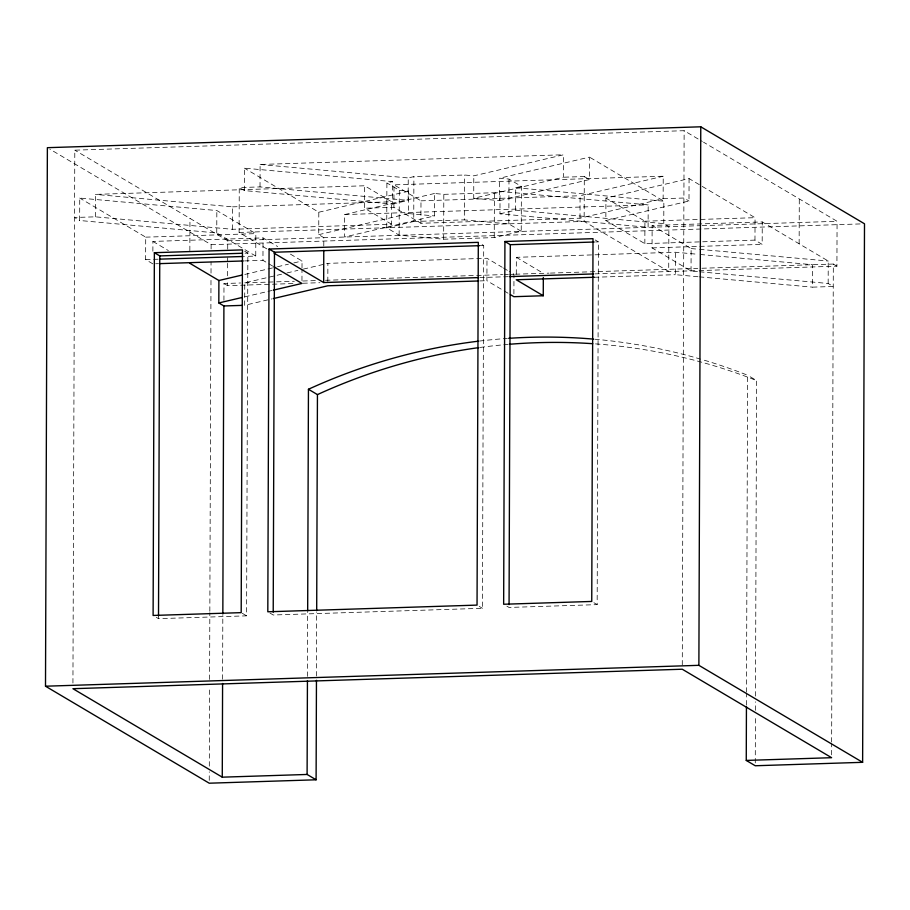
<?xml version="1.0" encoding="UTF-8"?>
<svg xmlns="http://www.w3.org/2000/svg" width="910" height="910" viewBox="0 0 910 910"><rect width="100%" height="100%" fill="white"/><g stroke="black" fill="none" stroke-linecap="round" stroke-linejoin="round"><path stroke-width="0.68" stroke-dasharray="4.55 3.41" d="M72.936 683.023L74.802 150.173L684.138 130.699L702.315 141.471M255.755 256.074L216.762 232.971L79.659 220.504L79.739 198.061L216.842 210.54L255.835 233.631L255.755 256.074L244.46 256.438M95.334 216.83L95.413 194.387L364.626 185.776L391.618 201.77L391.539 224.213L232.437 229.297L95.334 216.83L74.563 217.49L79.659 220.504M152.835 263.854L145.634 259.589L145.714 237.157L79.739 198.061M152.88 251.24L152.914 241.423L263.036 237.897L277.664 246.564M244.619 251.16L247.861 253.082L246.599 615.842L158.499 618.652L158.511 615.82M189.849 250.648L189.963 218.389M209.243 780.359L209.277 771.839M209.3 766.152L209.573 686.584M209.596 679.474L209.835 612.692M209.835 611.27L210.995 278.779M211.018 273.102L211.052 261.727M211.097 248.942L211.12 244.676L49.822 149.126M216.762 232.971L216.842 210.54M222.609 679.235L222.825 615.365M223.928 300.357L223.985 283.522L240.604 282.987M292.918 283.567L227.591 285.66L227.602 281.452M227.625 275.844L227.659 263.217M227.671 261.818L227.682 257.61M227.716 249.192L227.739 240.775L74.802 150.173M232.437 229.297L232.516 206.854L95.413 194.387M266.88 248.908L239.102 232.448L239.25 187.574L260.021 186.914L408.158 200.382L408.237 177.95L413.891 176.62L464.464 175.004L473.803 175.846L563.62 154.768L563.54 177.211L473.723 198.289L473.803 175.846M244.346 190.588L244.426 168.157L392.563 181.625L392.483 204.067L244.346 190.588L239.25 187.574M281.543 274.228L244.756 282.862L244.676 305.294L271.931 298.901M260.021 186.914L260.101 164.471L563.62 154.768M272.704 266.118L262.956 260.34L263.036 237.897M301.961 280.633L301.995 269.417M302.006 268.006L302.029 260.999L289.846 253.776M307.443 676.38L307.671 612.419M316.464 676.028L316.68 612.066M323.789 246.087L323.823 237.669L318.739 234.655L318.807 212.223L244.426 168.157M327.816 281.577L327.884 263.354L486.986 258.269L502.24 267.301M434.479 193.5L344.662 214.567L344.583 237.01L434.4 215.932L434.479 193.5L443.818 194.342L494.392 192.727L500.045 191.396L648.182 204.875L648.102 227.307L499.965 213.839L500.045 191.396M391.539 224.213L364.557 208.219L364.626 185.776M473.723 198.289L499.579 200.644L499.647 178.201L508.986 179.054L521.385 186.391L521.225 231.265L494.232 237.601L443.659 239.216L399.137 235.167L386.739 227.83L386.898 182.956L392.563 181.625M393.916 207.287L393.996 184.844L663.219 176.233L663.14 198.676L580.011 218.184L420.909 223.268L393.916 207.287L364.557 208.219M399.137 235.167L399.297 190.292L386.898 182.956M318.739 234.655L408.556 213.577L408.624 191.145L399.297 190.292M386.739 227.83L413.743 221.494L413.891 176.62M420.909 223.268L420.989 200.837L393.996 184.844M443.659 239.216L443.818 194.342M521.225 231.265L508.826 223.928L464.305 219.879L464.464 175.004M269.974 613.067L273.205 614.989L482.436 608.301L483.71 245.541L480.469 243.63M508.03 293.213L486.907 280.701L486.986 258.269M494.232 237.601L494.392 192.727M508.826 223.928L508.986 179.054M513.9 293.885L513.968 274.251L509.281 271.476M499.965 213.839L515.64 210.153L515.72 187.722L521.385 186.391M516.288 274.16L516.345 257.325L675.447 252.241L698.061 254.299M580.011 218.184L580.079 195.752L663.219 176.233M515.64 210.153L663.777 223.632L668.873 226.647L668.713 271.521L584.14 221.426L584.3 176.551L563.54 177.211M499.579 200.644L589.396 179.566L589.464 157.123L499.647 178.201M506.893 606.174L509.054 607.448L597.153 604.638L598.416 241.878L595.174 239.956M754.97 240.115L644.849 243.641L605.855 220.538L605.935 198.096L689.075 178.588L755.05 217.683L754.97 240.115L762.17 244.38L762.25 221.938L652.129 225.464L652.049 247.907L691.043 270.998L698.118 271.646M644.849 243.641L644.928 221.198L605.935 198.096M663.777 223.632L663.856 201.19L589.464 157.123M697.981 276.742L675.368 274.683L675.447 252.241M682.272 664.96L684.138 130.699M605.855 220.538L688.995 201.03L689.075 178.588M691.043 270.998L691.122 248.566L652.129 225.464M746.45 704.988L746.484 693.613M746.496 692.191L747.599 375.227A586.154 563.279 -59.4 0 0 701.985 359.53M755.266 762.91L755.425 715.999M755.448 710.323L755.471 701.792M755.493 696.105L756.597 380.562L747.599 375.227M799.139 243.789L799.287 198.915M699.528 271.772L828.157 283.476L833.241 286.491L812.482 287.15L812.562 264.708L699.483 254.425M828.157 283.476L828.236 261.034L762.25 221.938M831.615 754.856L831.649 743.504M831.649 742.082L833.321 264.048L699.198 268.336M699.142 270.589L836.916 266.175L837.075 221.301L703.532 142.188M318.807 212.223L408.624 191.145M392.483 204.067L408.158 200.382M244.79 274.433L276.139 267.074M277.493 266.755L288.402 264.196M293.85 262.922L302.029 260.999M287.003 272.943L297.9 270.384M303.349 269.11L327.884 263.354M244.71 296.876L271.965 290.472M232.516 206.854L391.618 201.77M420.989 200.837L580.079 195.752M663.14 198.676L683.899 198.016L688.995 201.03M344.662 214.567L648.182 204.875M413.743 221.494L464.305 219.879M239.102 232.448L584.14 221.426M145.714 237.157L255.835 233.631M644.928 221.198L755.05 217.683M227.739 240.775L700.723 225.657M702.145 225.612L837.075 221.301M211.12 244.676L863.078 223.837M245.017 253.173L247.861 253.082M479.468 245.677L483.71 245.541M595.572 241.969L598.416 241.878M145.634 259.589L158.34 259.191M155.655 263.763L158.488 263.673M244.608 260.92L262.956 260.34M652.049 247.907L762.17 244.38M244.756 282.862L294.339 281.27M302.848 281.008L315.599 280.599M325.518 280.28L502.638 274.615M504.049 274.57L508.303 274.433M509.725 274.388L513.968 274.251M515.367 274.206L549.003 273.137M550.425 273.091L697.788 268.382M302.859 283.249L319.911 282.703M479.854 277.561L508.815 276.663M594.878 273.887L697.731 270.634M479.798 280.928L486.907 280.701M594.401 277.266L675.368 274.683M260.101 164.471L408.237 177.95M515.72 187.722L663.856 201.19M408.556 213.577L434.4 215.932M691.122 248.566L698.186 249.203M699.608 249.34L828.236 261.034M699.403 276.868L812.482 287.15M833.321 264.048L836.916 266.175M584.3 176.551L589.396 179.566M516.345 257.325L543.338 273.318M503.412 267.995L508.11 270.782M152.914 241.423L168.384 250.58M223.985 283.522L227.591 285.66M593.911 602.716L597.153 604.638M479.206 606.379L482.436 608.301M242.276 613.283L246.599 615.842M156.338 617.378L158.499 618.652M480.207 347.427A586.154 563.279 -59.4 0 1 502.411 344.89M503.799 344.765A586.154 563.279 -59.4 0 1 507.962 344.401M595.504 343.889A586.154 563.279 -59.4 0 1 756.597 380.562M479.536 341.045A586.154 563.279 -59.4 0 1 507.314 338.429M594.81 339.225A586.154 563.279 -59.4 0 1 700.654 359.143"/><path stroke-width="1.36" d="M316.452 680.293L316.1 779.79L209.232 783.203L45.5 686.208L47.377 147.682L700.768 126.797L864.5 223.792L862.623 762.318L755.255 765.754L746.257 760.419L746.439 706.41M154.37 252.696L153.107 615.456L241.195 612.646L242.469 249.886L154.37 252.696L159.762 255.903L242.185 253.264M158.511 615.82L159.762 255.903M241.901 305.385L223.905 305.965L218.821 302.95L218.9 280.507L189.803 263.274M316.1 779.79L307.102 774.456L222.267 777.174L222.586 683.501M222.836 613.954L223.905 305.965M269.076 249.033L267.813 611.793L477.045 605.105L478.307 242.344L269.076 249.033L274.479 252.229L479.468 245.677M273.216 612.157L274.479 252.229M307.102 774.456L307.432 680.646M307.671 610.997L308.445 389.264A586.154 563.279 -59.4 0 1 478.148 341.216M316.691 610.644L317.442 394.599L308.445 389.264M478.444 277.607L323.664 282.555L323.778 250.295M504.925 241.491L503.651 604.251L591.75 601.442L593.013 238.682L504.925 241.491L510.317 244.699L594.15 242.014M509.065 604.615L510.317 244.699M510.373 294.613L513.888 296.694L543.259 295.75L543.327 277.527M862.623 762.318L698.88 665.324L700.768 126.797M218.9 280.507L242.06 275.07M218.821 302.95L241.992 297.513M273.33 290.154L301.949 283.442L273.921 266.835M273.296 298.582L327.805 285.786L478.376 280.974M159.762 259.145L243.05 256.483M159.898 263.627L243.197 260.965M509.68 276.606L593.457 273.933M594.401 277.266L516.266 279.768L543.259 295.75M45.5 686.208L698.88 665.324M746.257 760.419L831.604 757.7L682.261 669.225L72.925 688.699L222.267 777.174M274.137 253.207L323.664 282.555M317.442 394.599A586.154 563.279 -59.4 0 1 478.831 347.62M509.35 344.276A586.154 563.279 -59.4 0 1 592.74 343.696M508.701 338.327A586.154 563.279 -59.4 0 1 593.422 339.111"/></g></svg>
